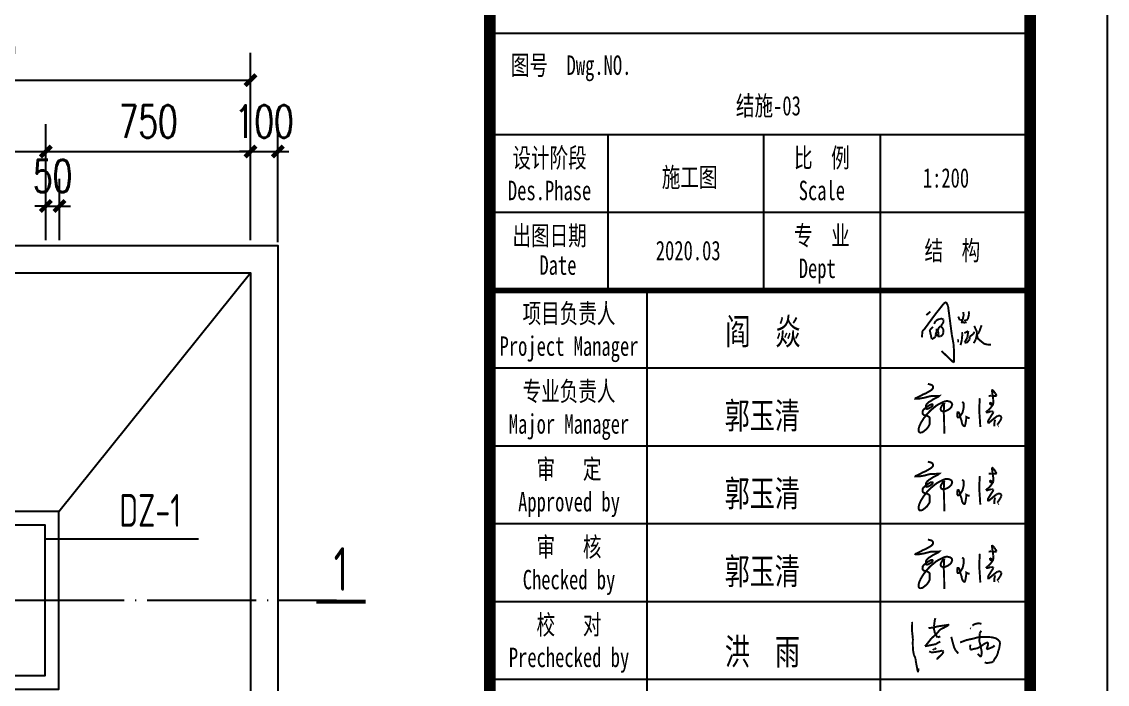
# Model space of a CAD drawing. Extents: x 180850 to 1399066, y 48356 to 327880.
# Drawn here: x 405949 to 425838, y 148400 to 160535 of the extents above; entities that cross this region are included whole.
import ezdxf
from ezdxf.enums import TextEntityAlignment as Align

# ---------------------------------------------------------------- set-up
doc = ezdxf.new("R2010")
doc.units = 0
doc.header["$LTSCALE"] = 1000
doc.linetypes.add('DOTE', pattern=[2.42, 2, -0.2, 0.02, -0.2])
for name, color, linetype in [('AXIS', 3, 'Continuous'), ('DOTE', 1, 'Continuous'), ('PUB_TEXT', 7, 'Continuous'), ('PUB_TITLE', 4, 'Continuous'), ('TEXT', 7, 'Continuous'), ('THICK', 6, 'Continuous'), ('填充', 251, 'Continuous'), ('承台', 2, 'Continuous')]:
    doc.layers.add(name, color=color, linetype=linetype)
doc.styles.add('_gyy_title_ST', font='', dxfattribs={"width": 0.8})
doc.styles.add('_TCH_DIM_T3', font='SIMPLEX', dxfattribs={"width": 0.705882, "bigfont": 'GBCBIG'})
doc.styles.add('TSSD_Norm', font='tssdeng.shx', dxfattribs={"bigfont": 'hztxt.shx'})
doc.styles.get('_gyy_title_ST').set_extended_font_data('SimSun')
doc.dimstyles.new('TCH-200-5', dxfattribs={"dimtxt": 595, "dimasz": 200, "dimexe": 500, "dimexo": 600, "dimgap": 252.5, "dimtad": 1, "dimdec": 0, "dimlfac": 0.2, "dimzin": 0, "dimdsep": 46, "dimtxsty": '_TCH_DIM_T3', "dimblk": 'ARCHTICK', "dimcen": 0.09, "dimclrd": 124, "dimclre": 124, "dimclrt": 7, "dimazin": 2, "dimtfac": 1, "dimtdec": 0, "dimtix": 1, "dimtmove": 2, "dimatfit": 3, "dimfxl": 1, "dimtolj": 1, "dimtzin": 0, "dimarcsym": 0})

# ---------------------------------------------------------------- blocks, each defined once
blk = doc.blocks.new('asdf')
at = {"color": 2, "lineweight": 25, "const_width": 25}
for points in [[(2531310, 1895199), (2531428, 1895348)], [(2531428, 1895348), (2531455, 1895365)], [(2531455, 1895365), (2531480, 1895318)], [(2531180, 1895021), (2531310, 1895199)], [(2531201, 1895196), (2531253, 1895242)], [(2531480, 1895318), (2531529, 1894945)], [(2531681, 1895194), (2531671, 1895149)], [(2531677, 1895238), (2531681, 1895194)], [(2531740, 1895244), (2531751, 1895233)], [(2531751, 1895205), (2531744, 1895184)], [(2531751, 1895233), (2531751, 1895205)], [(2531301, 1895084), (2531314, 1895109)], [(2531314, 1895109), (2531322, 1895121)], [(2531322, 1895121), (2531341, 1895136)], [(2531341, 1895136), (2531372, 1895148)], [(2531367, 1895042), (2531382, 1895054)], [(2531372, 1895148), (2531403, 1895151)], [(2531382, 1895054), (2531401, 1895042)], [(2531407, 1895082), (2531389, 1895056)], [(2531403, 1895151), (2531421, 1895140)], [(2531423, 1895114), (2531407, 1895082)], [(2531421, 1895140), (2531423, 1895114)], [(2531612, 1895178), (2531630, 1895135)], [(2531630, 1895135), (2531645, 1895132)], [(2531645, 1895132), (2531659, 1895133)], [(2531658, 1895106), (2531656, 1895092)], [(2531671, 1895149), (2531658, 1895106)], [(2531671, 1895106), (2531703, 1895096)], [(2531712, 1895127), (2531687, 1895132)], [(2531703, 1895096), (2531716, 1895110)], [(2531734, 1895144), (2531712, 1895127)], [(2531744, 1895184), (2531734, 1895144)], [(2531817, 1895058), (2531855, 1894974)], [(2531912, 1895067), (2531878, 1894974)], [(2531144, 1894910), (2531152, 1894991)], [(2531152, 1894991), (2531180, 1895021)], [(2531288, 1895046), (2531245, 1895006)], [(2531245, 1895006), (2531261, 1894932)], [(2531261, 1894932), (2531271, 1894889)], [(2531288, 1894893), (2531319, 1894920)], [(2531319, 1894920), (2531321, 1894951)], [(2531321, 1894951), (2531334, 1894984)], [(2531338, 1894938), (2531326, 1894956)], [(2531334, 1894984), (2531336, 1895022)], [(2531346, 1894925), (2531338, 1894938)], [(2531339, 1894936), (2531360, 1894945)], [(2531345, 1894996), (2531367, 1895042)], [(2531387, 1894925), (2531346, 1894925)], [(2531360, 1894945), (2531351, 1894996)], [(2531409, 1894940), (2531387, 1894925)], [(2531401, 1895042), (2531414, 1895027)], [(2531421, 1894971), (2531409, 1894940)], [(2531414, 1895027), (2531422, 1895000)], [(2531422, 1895000), (2531421, 1894971)], [(2531529, 1894945), (2531550, 1894833)], [(2531664, 1894948), (2531658, 1894880)], [(2531661, 1894978), (2531664, 1894948)], [(2531690, 1894965), (2531741, 1894991)], [(2531741, 1894991), (2531728, 1894906)], [(2531758, 1894919), (2531804, 1894953)], [(2531758, 1894885), (2531758, 1894919)], [(2531804, 1894953), (2531821, 1894982)], [(2531845, 1894919), (2531835, 1894880)], [(2531855, 1894974), (2531845, 1894919)], [(2531855, 1894949), (2531853, 1894942)], [(2531853, 1894942), (2531864, 1894888)], [(2531878, 1894974), (2531855, 1894949)], [(2531271, 1894889), (2531288, 1894893)], [(2531550, 1894833), (2531558, 1894732)], [(2531610, 1894887), (2531611, 1894847)], [(2531658, 1894880), (2531641, 1894811)], [(2531728, 1894906), (2531694, 1894847)], [(2531694, 1894847), (2531720, 1894839)], [(2531720, 1894839), (2531758, 1894885)], [(2531835, 1894880), (2531810, 1894836)], [(2531862, 1894897), (2531907, 1894859)], [(2531907, 1894859), (2531945, 1894828)], [(2531945, 1894828), (2531993, 1894816)], [(2531993, 1894816), (2532034, 1894816)], [(2531555, 1894585), (2531397, 1894735)], [(2531558, 1894732), (2531558, 1894626)], [(2531558, 1894626), (2531555, 1894585)]]:
    blk.add_lwpolyline(points, dxfattribs=at)
blk = doc.blocks.new('wfadf')
at = {"color": 2, "lineweight": 25, "const_width": 25}
for points in [[(2531221, 1893280), (2531268, 1893267), (2531280, 1893258), (2531285, 1893250), (2531289, 1893239), (2531287, 1893226), (2531279, 1893214), (2531266, 1893200), (2531240, 1893184), (2531192, 1893157), (2531155, 1893142), (2531122, 1893123), (2531089, 1893107), (2531063, 1893096), (2531061, 1893091), (2531109, 1893090), (2531136, 1893095), (2531162, 1893099), (2531182, 1893103), (2531204, 1893109), (2531229, 1893116), (2531261, 1893123), (2531306, 1893123), (2531348, 1893125), (2531368, 1893126), (2531354, 1893113), (2531289, 1893081), (2531258, 1893060), (2531236, 1893048), (2531213, 1893026), (2531203, 1893014), (2531197, 1892999), (2531197, 1892980), (2531197, 1892967), (2531201, 1892959), (2531209, 1892956), (2531223, 1892960), (2531255, 1892976), (2531265, 1892983), (2531278, 1892994), (2531283, 1893005), (2531283, 1893010), (2531280, 1893016), (2531268, 1893016), (2531256, 1893014), (2531231, 1892999), (2531206, 1892983), (2531187, 1892967), (2531163, 1892946), (2531155, 1892932), (2531152, 1892912), (2531156, 1892892), (2531169, 1892880), (2531194, 1892873), (2531218, 1892866), (2531239, 1892852), (2531246, 1892838), (2531245, 1892809), (2531246, 1892782), (2531243, 1892758), (2531229, 1892732), (2531210, 1892706), (2531188, 1892686), (2531165, 1892668), (2531149, 1892657), (2531130, 1892654), (2531116, 1892655), (2531107, 1892664), (2531102, 1892674), (2531102, 1892689), (2531104, 1892708), (2531111, 1892733), (2531129, 1892774), (2531149, 1892807), (2531168, 1892837), (2531190, 1892865), (2531212, 1892893), (2531255, 1892938), (2531298, 1892974), (2531333, 1893002), (2531366, 1893021), (2531413, 1893044), (2531436, 1893054), (2531455, 1893058), (2531478, 1893058), (2531506, 1893051), (2531525, 1893038), (2531531, 1893026), (2531534, 1893013), (2531528, 1892997), (2531522, 1892981), (2531502, 1892960), (2531479, 1892944), (2531442, 1892928), (2531413, 1892927), (2531395, 1892933), (2531387, 1892949), (2531386, 1892964), (2531390, 1892977), (2531398, 1892992), (2531412, 1893015), (2531422, 1893021), (2531431, 1893022), (2531425, 1892920), (2531430, 1892817), (2531432, 1892667), (2531432, 1892642)], [(2531889, 1893096), (2531883, 1892990), (2531884, 1892899), (2531891, 1892801), (2531895, 1892727)], [(2532003, 1893125), (2532035, 1893127)], [(2532035, 1893127), (2532056, 1893125)], [(2532045, 1893207), (2532044, 1893200)], [(2532044, 1893200), (2532056, 1893113)], [(2532059, 1893195), (2532045, 1893207)], [(2532056, 1893125), (2532090, 1893125)], [(2532056, 1893113), (2532062, 1893074)], [(2532075, 1893175), (2532059, 1893195)], [(2532091, 1893154), (2532075, 1893175)], [(2532090, 1893125), (2532105, 1893125)], [(2532105, 1893125), (2532091, 1893154)], [(2531661, 1893048), (2531679, 1893035), (2531682, 1893015), (2531680, 1892967), (2531667, 1892912), (2531644, 1892876), (2531631, 1892856), (2531618, 1892849), (2531606, 1892849), (2531599, 1892860), (2531598, 1892890), (2531603, 1892914), (2531616, 1892915), (2531626, 1892898), (2531636, 1892856), (2531655, 1892804), (2531659, 1892776), (2531664, 1892764), (2531672, 1892749), (2531680, 1892740), (2531686, 1892737), (2531691, 1892736), (2531697, 1892739), (2531704, 1892762), (2531713, 1892817), (2531715, 1892846), (2531715, 1892856), (2531741, 1892842), (2531758, 1892842)], [(2532033, 1892977), (2531999, 1892940)], [(2532019, 1893041), (2532060, 1893017)], [(2532020, 1893041), (2532019, 1893034), (2532020, 1893030), (2532021, 1893025), (2532022, 1893021), (2532024, 1893017), (2532028, 1893015), (2532030, 1893014), (2532052, 1893011), (2532057, 1893011)], [(2532060, 1893017), (2532033, 1892977)], [(2532064, 1893030), (2532057, 1893011)], [(2532062, 1893074), (2532064, 1893030)], [(2531975, 1892927), (2531970, 1892912)], [(2531970, 1892912), (2531986, 1892913)], [(2531999, 1892940), (2531975, 1892927)], [(2531986, 1892913), (2531999, 1892914)], [(2532021, 1892847), (2531996, 1892806)], [(2531999, 1892914), (2532006, 1892916)], [(2532006, 1892916), (2532021, 1892922)], [(2532017, 1892789), (2532063, 1892827)], [(2532021, 1892922), (2532026, 1892925)], [(2532055, 1892899), (2532021, 1892847)], [(2532026, 1892925), (2532030, 1892927)], [(2532030, 1892927), (2532039, 1892927)], [(2532039, 1892927), (2532055, 1892923)], [(2532055, 1892923), (2532063, 1892920)], [(2532064, 1892913), (2532055, 1892899)], [(2532063, 1892920), (2532064, 1892913)], [(2532063, 1892827), (2532100, 1892857)], [(2532085, 1892819), (2532074, 1892766), (2532074, 1892741), (2532074, 1892734)], [(2532100, 1892857), (2532115, 1892866)], [(2532115, 1892866), (2532132, 1892870)], [(2532132, 1892870), (2532148, 1892870)], [(2532148, 1892870), (2532160, 1892865)], [(2532164, 1892834), (2532150, 1892805)], [(2532160, 1892865), (2532166, 1892855)], [(2532166, 1892855), (2532164, 1892834)], [(2531992, 1892787), (2531992, 1892776)], [(2531992, 1892776), (2531999, 1892774)], [(2531996, 1892806), (2531992, 1892787)], [(2531999, 1892774), (2532017, 1892789)], [(2532119, 1892759), (2532108, 1892755)], [(2532129, 1892774), (2532119, 1892759)], [(2532133, 1892737), (2532125, 1892733)], [(2532150, 1892805), (2532129, 1892774)]]:
    blk.add_lwpolyline(points, dxfattribs=at)
blk = doc.blocks.new('fasdfdf')
at = {"color": 2, "lineweight": 25, "const_width": 25}
for points in [[(2540890, 1891154), (2540886, 1891118)], [(2540899, 1891183), (2540890, 1891154)], [(2540601, 1891107), (2540598, 1891070)], [(2540598, 1891070), (2540598, 1891030)], [(2540598, 1891030), (2540603, 1890978)], [(2540600, 1891136), (2540601, 1891107)], [(2540811, 1891055), (2540861, 1891062)], [(2540861, 1891062), (2540938, 1891079)], [(2540886, 1891118), (2540881, 1891080)], [(2540881, 1891080), (2540881, 1891041)], [(2540881, 1891041), (2540892, 1890994)], [(2540946, 1891021), (2540926, 1890994)], [(2540938, 1891079), (2541001, 1891088)], [(2540967, 1891041), (2540946, 1891021)], [(2541006, 1891059), (2540967, 1891041)], [(2541001, 1891088), (2541062, 1891097)], [(2541062, 1891089), (2541006, 1891059)], [(2541073, 1891105), (2541062, 1891089)], [(2541062, 1891097), (2541073, 1891105)], [(2541346, 1891055), (2541355, 1891050)], [(2541374, 1891088), (2541406, 1891108)], [(2541406, 1891108), (2541451, 1891117)], [(2541451, 1891117), (2541476, 1891114)], [(2541478, 1891007), (2541470, 1890989)], [(2541476, 1891114), (2541491, 1891110)], [(2541491, 1891020), (2541478, 1891007)], [(2540603, 1890978), (2540607, 1890950)], [(2540607, 1890950), (2540610, 1890908)], [(2540610, 1890908), (2540608, 1890867)], [(2540608, 1890867), (2540610, 1890799)], [(2540847, 1890923), (2540795, 1890855)], [(2540885, 1890955), (2540847, 1890923)], [(2540926, 1890994), (2540885, 1890955)], [(2540892, 1890994), (2540911, 1890955)], [(2540904, 1890849), (2540935, 1890869)], [(2540911, 1890955), (2540928, 1890937)], [(2540928, 1890937), (2540963, 1890948)], [(2540935, 1890869), (2540963, 1890882)], [(2541103, 1890943), (2541121, 1890875)], [(2541121, 1890875), (2541141, 1890803)], [(2541217, 1890871), (2541300, 1890902)], [(2541300, 1890902), (2541384, 1890920)], [(2541384, 1890920), (2541458, 1890940)], [(2541458, 1890940), (2541531, 1890940)], [(2541468, 1890946), (2541464, 1890886)], [(2541464, 1890886), (2541479, 1890830)], [(2541470, 1890989), (2541468, 1890946)], [(2541519, 1890847), (2541545, 1890863)], [(2541531, 1890940), (2541611, 1890940)], [(2541545, 1890863), (2541564, 1890870)], [(2541564, 1890870), (2541575, 1890871)], [(2541575, 1890871), (2541577, 1890843)], [(2541611, 1890940), (2541670, 1890927)], [(2541670, 1890927), (2541703, 1890908)], [(2541703, 1890908), (2541732, 1890872)], [(2541732, 1890872), (2541718, 1890789)], [(2540610, 1890799), (2540614, 1890758)], [(2540614, 1890758), (2540623, 1890711)], [(2540766, 1890822), (2540904, 1890849)], [(2540772, 1890830), (2540766, 1890822)], [(2540795, 1890855), (2540772, 1890830)], [(2540819, 1890757), (2540843, 1890746)], [(2540843, 1890746), (2540869, 1890744)], [(2540874, 1890784), (2540868, 1890772)], [(2540869, 1890744), (2540921, 1890752)], [(2540881, 1890785), (2540874, 1890784)], [(2540892, 1890784), (2540881, 1890785)], [(2540908, 1890801), (2540892, 1890784)], [(2540921, 1890752), (2540957, 1890759)], [(2540991, 1890726), (2540949, 1890688)], [(2540957, 1890759), (2540987, 1890766)], [(2540987, 1890766), (2541003, 1890756)], [(2541003, 1890756), (2540991, 1890726)], [(2541141, 1890803), (2541160, 1890768)], [(2541160, 1890768), (2541194, 1890729)], [(2541348, 1890843), (2541345, 1890811)], [(2541345, 1890811), (2541348, 1890778)], [(2541348, 1890778), (2541364, 1890780)], [(2541364, 1890780), (2541406, 1890791)], [(2541406, 1890791), (2541440, 1890796)], [(2541440, 1890796), (2541495, 1890828)], [(2541484, 1890685), (2541442, 1890726)], [(2541479, 1890830), (2541488, 1890783)], [(2541488, 1890783), (2541493, 1890760)], [(2541493, 1890760), (2541494, 1890723)], [(2541495, 1890828), (2541519, 1890847)], [(2541557, 1890782), (2541594, 1890795)], [(2541559, 1890788), (2541557, 1890782)], [(2541568, 1890816), (2541559, 1890788)], [(2541577, 1890843), (2541568, 1890816)], [(2541594, 1890795), (2541641, 1890814)], [(2541641, 1890814), (2541661, 1890834)], [(2541708, 1890764), (2541698, 1890720)], [(2541718, 1890789), (2541708, 1890764)], [(2540623, 1890711), (2540643, 1890667)], [(2540643, 1890667), (2540646, 1890636)], [(2540646, 1890636), (2540653, 1890599)], [(2540653, 1890599), (2540669, 1890514)], [(2540919, 1890659), (2540915, 1890652)], [(2540936, 1890674), (2540919, 1890659)], [(2540949, 1890688), (2540936, 1890674)], [(2541487, 1890693), (2541484, 1890685)], [(2541494, 1890723), (2541487, 1890693)], [(2541550, 1890607), (2541533, 1890617)], [(2541582, 1890609), (2541550, 1890607)], [(2541628, 1890617), (2541582, 1890609)], [(2541643, 1890626), (2541628, 1890617)], [(2541661, 1890659), (2541643, 1890626)], [(2541686, 1890695), (2541661, 1890659)], [(2541698, 1890720), (2541686, 1890695)], [(2540675, 1890487), (2540682, 1890527)], [(2540682, 1890527), (2540682, 1890539)]]:
    blk.add_lwpolyline(points, dxfattribs=at)
blk = doc.blocks.new('_ArchTick')
at = {"color": 0, "linetype": 'ByBlock', "const_width": 0.4}
blk.add_lwpolyline([(-0.5, -0.5), (0.5, 0.5)], dxfattribs=at)
blk = doc.blocks.new('*D837')
at = {"layer": 'AXIS', "color": 124, "lineweight": -2, "transparency": 16777216}
for p, q in [((403891, 156537), (403891, 158658)), ((406391, 156537), (406391, 158658)), ((403891, 158158), (406391, 158158))]:
    blk.add_line(p, q, dxfattribs=at)
at = {"layer": 'Defpoints', "color": 0, "transparency": 16777216}
for p in [(406391, 158158), (403891, 155937), (406391, 155937)]:
    blk.add_point(p, dxfattribs=at)
at = {"layer": 'AXIS', "color": 124, "lineweight": -2, "transparency": 16777216, "xscale": 200, "yscale": 200, "zscale": 200, "rotation": 180}
blk.add_blockref('_ArchTick', (403891, 158158), dxfattribs=at)
at = {"layer": 'AXIS', "color": 124, "lineweight": -2, "transparency": 16777216, "xscale": 200, "yscale": 200, "zscale": 200}
blk.add_blockref('_ArchTick', (406391, 158158), dxfattribs=at)
at = {"layer": 'AXIS', "color": 7, "transparency": 16777216, "insert": (405141, 158708), "char_height": 595, "attachment_point": 5, "style": '_TCH_DIM_T3'}
blk.add_mtext('\\A1;500', dxfattribs=at)
blk = doc.blocks.new('*D838')
at = {"layer": 'AXIS', "color": 124, "lineweight": -2, "transparency": 16777216}
for p, q in [((406391, 156537), (406391, 158658)), ((410141, 156537), (410141, 158658)), ((406391, 158158), (410141, 158158))]:
    blk.add_line(p, q, dxfattribs=at)
at = {"layer": 'Defpoints', "color": 0, "transparency": 16777216}
for p in [(410141, 158158), (406391, 155937), (410141, 155937)]:
    blk.add_point(p, dxfattribs=at)
at = {"layer": 'AXIS', "color": 124, "lineweight": -2, "transparency": 16777216, "xscale": 200, "yscale": 200, "zscale": 200, "rotation": 180}
blk.add_blockref('_ArchTick', (406391, 158158), dxfattribs=at)
at = {"layer": 'AXIS', "color": 124, "lineweight": -2, "transparency": 16777216, "xscale": 200, "yscale": 200, "zscale": 200}
blk.add_blockref('_ArchTick', (410141, 158158), dxfattribs=at)
at = {"layer": 'AXIS', "color": 7, "transparency": 16777216, "insert": (408266, 158708), "char_height": 595, "attachment_point": 5, "style": '_TCH_DIM_T3'}
blk.add_mtext('\\A1;750', dxfattribs=at)
blk = doc.blocks.new('*D867')
at = {"layer": 'AXIS', "color": 124, "lineweight": -2, "transparency": 16777216}
for p, q in [((400141, 156537), (400141, 159964)), ((410141, 156537), (410141, 159964)), ((400141, 159464), (410141, 159464))]:
    blk.add_line(p, q, dxfattribs=at)
at = {"layer": 'Defpoints', "color": 0, "transparency": 16777216}
for p in [(410141, 159464), (400141, 155937), (410141, 155937)]:
    blk.add_point(p, dxfattribs=at)
at = {"layer": 'AXIS', "color": 124, "lineweight": -2, "transparency": 16777216, "xscale": 200, "yscale": 200, "zscale": 200, "rotation": 180}
blk.add_blockref('_ArchTick', (400141, 159464), dxfattribs=at)
at = {"layer": 'AXIS', "color": 124, "lineweight": -2, "transparency": 16777216, "xscale": 200, "yscale": 200, "zscale": 200}
blk.add_blockref('_ArchTick', (410141, 159464), dxfattribs=at)
at = {"layer": 'AXIS', "color": 7, "transparency": 16777216, "insert": (405141, 160014), "char_height": 595, "attachment_point": 5, "style": '_TCH_DIM_T3'}
blk.add_mtext('\\A1;2000', dxfattribs=at)
blk = doc.blocks.new('*D870')
at = {"layer": 'AXIS', "color": 124, "lineweight": -2, "transparency": 16777216}
for p, q in [((410141, 156537), (410141, 158658)), ((410641, 156495), (410641, 158658)), ((410141, 158158), (409941, 158158)), ((410141, 158158), (410641, 158158)), ((410641, 158158), (410841, 158158))]:
    blk.add_line(p, q, dxfattribs=at)
at = {"layer": 'Defpoints', "color": 0, "transparency": 16777216}
for p in [(410641, 158158), (410141, 155937), (410641, 155895)]:
    blk.add_point(p, dxfattribs=at)
at = {"layer": 'AXIS', "color": 124, "lineweight": -2, "transparency": 16777216, "xscale": 200, "yscale": 200, "zscale": 200}
blk.add_blockref('_ArchTick', (410141, 158158), dxfattribs=at)
at = {"layer": 'AXIS', "color": 124, "lineweight": -2, "transparency": 16777216, "xscale": 200, "yscale": 200, "zscale": 200, "rotation": 180}
blk.add_blockref('_ArchTick', (410641, 158158), dxfattribs=at)
at = {"layer": 'AXIS', "color": 7, "transparency": 16777216, "insert": (410391, 158708), "char_height": 595, "attachment_point": 5, "style": '_TCH_DIM_T3'}
blk.add_mtext('\\A1;100', dxfattribs=at)
blk = doc.blocks.new('*D865')
at = {"layer": 'AXIS', "color": 124, "lineweight": -2, "transparency": 16777216}
for p, q in [((406391, 156537), (406391, 157659)), ((406641, 156537), (406641, 157659)), ((406391, 157159), (406191, 157159)), ((406391, 157159), (406641, 157159)), ((406641, 157159), (406841, 157159))]:
    blk.add_line(p, q, dxfattribs=at)
at = {"layer": 'Defpoints', "color": 0, "transparency": 16777216}
for p in [(406641, 157159), (406391, 155937), (406641, 155937)]:
    blk.add_point(p, dxfattribs=at)
at = {"layer": 'AXIS', "color": 124, "lineweight": -2, "transparency": 16777216, "xscale": 200, "yscale": 200, "zscale": 200}
blk.add_blockref('_ArchTick', (406391, 157159), dxfattribs=at)
at = {"layer": 'AXIS', "color": 124, "lineweight": -2, "transparency": 16777216, "xscale": 200, "yscale": 200, "zscale": 200, "rotation": 180}
blk.add_blockref('_ArchTick', (406641, 157159), dxfattribs=at)
at = {"layer": 'AXIS', "color": 7, "transparency": 16777216, "insert": (406516, 157709), "char_height": 595, "attachment_point": 5, "style": '_TCH_DIM_T3'}
blk.add_mtext('\\A1;50', dxfattribs=at)

msp = doc.modelspace()

# ---------------------------------------------------------------- linework, layer by layer
msp.add_line((406626, 149562.12), (406626, 149562.12))
at = {"color": 2, "lineweight": 25, "const_width": 35.63}
msp.add_lwpolyline([(422361.02, 148657.36), (422368.68, 148626.73)], dxfattribs=at)
at = {"layer": 'AXIS'}
msp.add_line((409185.06, 151059.25), (406376, 151059.25), dxfattribs=at)
at = {"layer": 'DOTE', "linetype": 'DOTE'}
msp.add_line((398564.5, 149938.41), (411717.5, 149938.41), dxfattribs=at)
at = {"layer": 'PUB_TITLE'}
for p, q in [((424528.17, 160316.71), (414550.69, 160316.71)), ((424528.17, 158463.75), (414550.69, 158463.75)), ((416688.72, 158463.75), (416688.72, 155613.04)), ((419539.43, 158463.75), (419539.43, 155613.04)), ((421677.46, 158463.75), (421677.46, 145635.56)), ((424528.17, 157038.4), (414550.69, 157038.4)), ((417401.4, 155613.04), (417401.4, 145635.56)), ((424528.17, 154187.69), (414550.69, 154187.69)), ((424528.17, 152762.33), (414550.69, 152762.33)), ((424528.17, 151336.98), (414550.69, 151336.98)), ((424528.17, 149911.62), (414550.69, 149911.62)), ((424528.17, 148486.27), (414550.69, 148486.27))]:
    msp.add_line(p, q, dxfattribs=at)
msp.add_lwpolyline([(306908.52, 220381.89), (425837.69, 220381.89), (425837.69, 136381.97), (306908.52, 136381.97)], close=True, dxfattribs=at)
at = {"layer": 'PUB_TITLE', "const_width": 212.12}
for points in [[(310443.87, 137796.11), (310443.87, 218967.75), (424423.55, 218967.75), (424423.55, 137796.11)], [(414524.57, 218967.75), (424423.55, 218967.75), (424423.55, 137796.11), (414524.57, 137796.11)]]:
    msp.add_lwpolyline(points, close=True, dxfattribs=at)
at = {"layer": 'PUB_TITLE', "const_width": 99.77}
msp.add_lwpolyline([(414550.69, 155613.04), (424528.17, 155613.04)], dxfattribs=at)
at = {"layer": 'THICK', "const_width": 75}
msp.add_lwpolyline([(412247.79, 149910.75), (411347.79, 149910.75)], dxfattribs=at)
at = {"layer": '承台'}
msp.add_line((406626, 151563), (410141, 155937.12), dxfattribs=at)
for points in [[(399641, 156437.12), (410641, 156437.12), (410641, 143437.12), (399641, 143437.12)], [(400141, 155937.12), (410141, 155937.12), (410141, 143937.12), (400141, 143937.12)], [(403626, 148313), (406626, 148313), (406626, 151563), (403626, 151563)], [(403876, 148563), (406376, 148563), (406376, 151313), (403876, 151313)]]:
    msp.add_lwpolyline(points, close=True, dxfattribs=at)

# ---------------------------------------------------------------- block references
at = {"layer": '填充', "xscale": 1.4253541302, "yscale": 1.4253541302, "zscale": 1.4253541302}
for name, p in [('asdf', (-3185336.09, -2546165.27)), ('wfadf', (-3185336.09, -2544692.15)), ('wfadf', (-3185336.09, -2546117.5)), ('wfadf', (-3185336.09, -2547542.86)), ('fasdfdf', (-3198992.65, -2545995.07))]:
    msp.add_blockref(name, p, dxfattribs=at)

# ---------------------------------------------------------------- texts
at = {"layer": 'PUB_TEXT', "color": 3, "style": '_gyy_title_ST', "width": 0.7}
for s, p in [('阎  焱', (418840.33, 154620.05)), ('郭玉清', (418827.44, 153080.43)), ('郭玉清', (418827.44, 151655.07)), ('郭玉清', (418827.44, 150229.72)), ('洪  雨', (418830.64, 148757.56))]:
    msp.add_text(s, height=481.259, dxfattribs=at).set_placement(p)
at = {"layer": 'PUB_TITLE', "style": '_gyy_title_ST', "width": 0.7}
msp.add_text('图号  Dwg.NO.', height=356.3382, dxfattribs=at).set_placement((414911.37, 159561.27))
at = {"layer": 'PUB_TITLE', "color": 7, "style": '_gyy_title_ST', "width": 0.7}
for s, height, p in [('结施-03', 356.339, (419629.17, 158818.93)), ('施工图', 356.338, (418185.83, 157508.11)), ('1:200', 356.338, (422882.43, 157496.83)), ('结  构', 356.338, (422998.99, 156166.59)), ('2020.03', 356.338, (418159.47, 156166.59))]:
    msp.add_text(s, height=height, dxfattribs=at).set_placement(p, align=Align.CENTER)
at = {"layer": 'PUB_TITLE', "style": '_gyy_title_ST', "width": 0.7}
for s, height, p in [('设计阶段', 356.338, (415619.71, 157865.1)), ('比  例', 356.338, (420608.45, 157865.1)), ('Des.Phase', 356.338, (415619.71, 157266.47)), ('Scale', 356.338, (420608.45, 157266.47)), ('出图日期', 356.338, (415619.71, 156439.75)), ('专  业', 356.338, (420608.45, 156439.75)), ('Date', 356.338, (415773.02, 155899.51)), ('Dept ', 356.338, (420608.45, 155841.1)), ('项目负责人', 356.338, (415976.04, 155014.39)), ('Project Manager', 356.3382, (415976.04, 154415.75)), ('专业负责人', 356.338, (415976.04, 153589.04)), ('Major Manager', 356.3382, (415976.04, 152990.39)), ('审   定', 356.338, (415976.06, 152163.68)), ('Approved by', 356.3382, (415976.04, 151565.04)), ('审   核', 356.338, (415976.06, 150738.33)), ('Checked by', 356.338, (415976.04, 150139.68)), ('校   对', 356.338, (415976.06, 149312.98)), ('Prechecked by', 356.3382, (415976.04, 148714.33))]:
    msp.add_text(s, height=height, dxfattribs=at).set_placement(p, align=Align.CENTER)
at = {"layer": 'TEXT', "style": 'TSSD_Norm', "width": 0.7}
msp.add_text('DZ-1', height=599.998, dxfattribs=at).set_placement((407736.09, 151284.75))
msp.add_text('1', height=800, dxfattribs=at).set_placement((411797.79, 150510.75), align=Align.MIDDLE_CENTER)

# ---------------------------------------------------------------- dimensions: what is measured, and where the dimension line sits
at = {"layer": 'AXIS'}
for base, p1, p2, picture, middle in [((410141, 159464.15), (400141, 155937.12), (410141, 155937.12), '*D867', (405141, 160014.15)), ((406391, 158157.94), (403891, 155937.12), (406391, 155937.12), '*D837', (405141, 158707.94)), ((410141, 158157.94), (406391, 155937.12), (410141, 155937.12), '*D838', (408266, 158707.94)), ((410641, 158157.94), (410141, 155937.12), (410641, 155895.45), '*D870', (410391, 158707.94))]:
    dim = msp.add_linear_dim(base=base, p1=p1, p2=p2, dimstyle='TCH-200-5', dxfattribs=at)
    dim.commit()
    dim.dimension.update_dxf_attribs({"geometry": picture, "text_midpoint": middle})
dim = msp.add_linear_dim(base=(406641, 157158.94), p1=(406391, 155937.12), p2=(406641, 155937.12), angle=180, dimstyle='TCH-200-5', dxfattribs=at)
dim.commit()
dim.dimension.update_dxf_attribs({"geometry": '*D865', "text_midpoint": (406516, 157708.94)})

doc.saveas('drawing.dxf')
